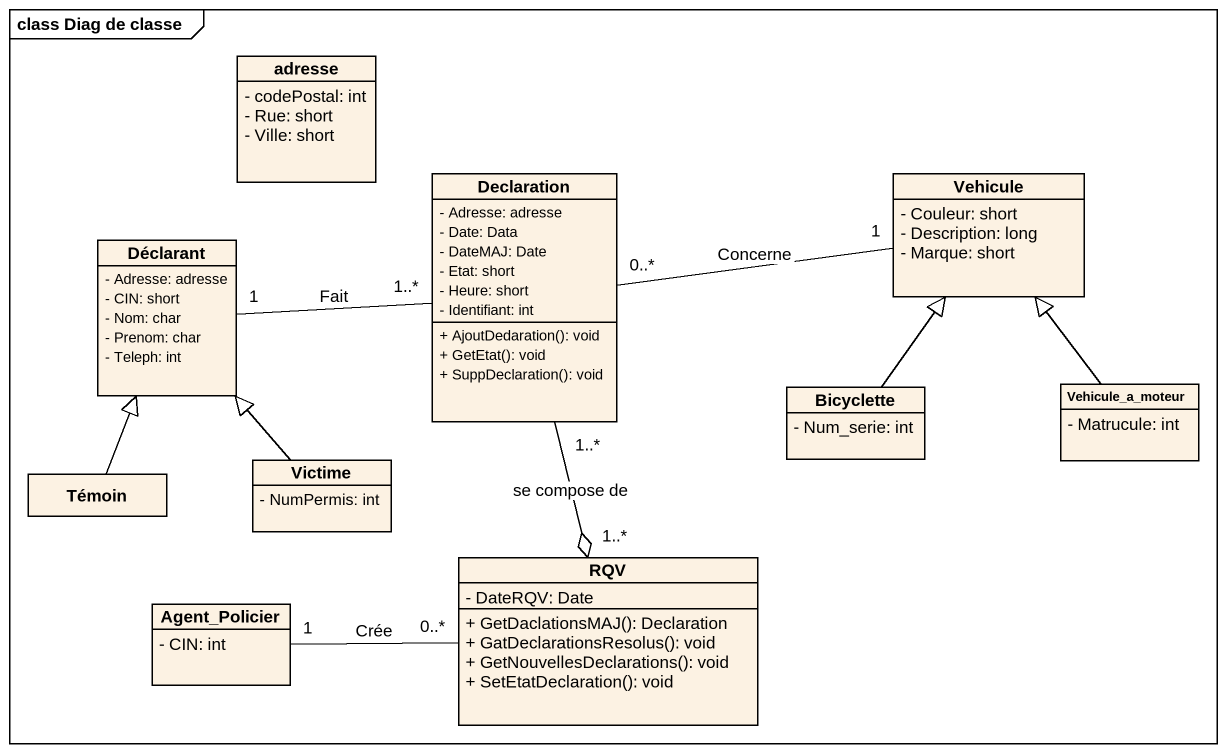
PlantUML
@startuml
mainframe class Diag de classe
hide circle
hide empty members
skinparam classAttributeIconSize 0
class adresse {
  - codePostal: int
  - Rue: short
  - Ville: short
}
class Declaration {
  - Adresse: adresse
  - Date: Data
  - DateMAJ: Date
  - Etat: short
  - Heure: short
  - Identifiant: int
  + AjoutDedaration(): void
  + GetEtat(): void
  + SuppDeclaration(): void
}
class Vehicule {
  - Couleur: short
  - Description: long
  - Marque: short
}
class Déclarant {
  - Adresse: adresse
  - CIN: short
  - Nom: char
  - Prenom: char
  - Teleph: int
}
class Bicyclette {
  - Num_serie: int
}
class Vehicule_a_moteur {
  - Matrucule: int
}
class Témoin
class Victime {
  - NumPermis: int
}
class RQV {
  - DateRQV: Date
  + GetDaclationsMAJ(): Declaration
  + GatDeclarationsResolus(): void
  + GetNouvellesDeclarations(): void
  + SetEtatDeclaration(): void
}
class Agent_Policier {
  - CIN: int
}
Declaration "0..*" -right- "1" Vehicule : Concerne
Declaration "1..*" --o "1..*" RQV : se compose de
Déclarant "1" -right- "1..*" Declaration : Fait
Bicyclette -up-|> Vehicule
Vehicule_a_moteur -up-|> Vehicule
Témoin -up-|> Déclarant
Victime -up-|> Déclarant
Agent_Policier "1" -right- "0..*" RQV : Crée
@enduml
